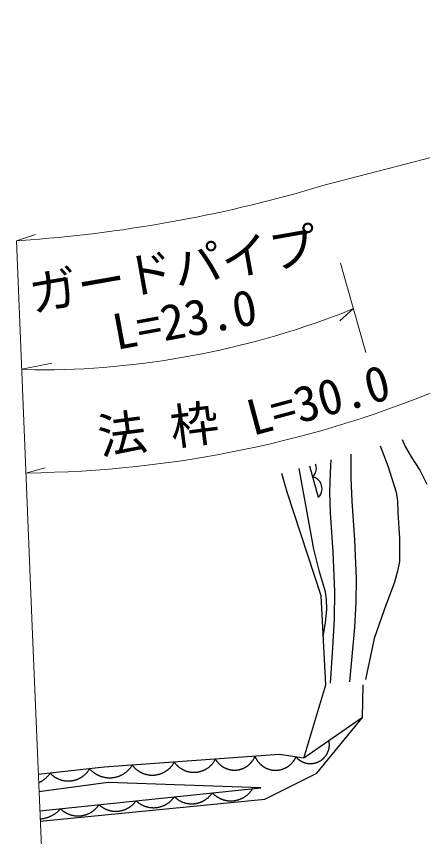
# Model space of a CAD drawing. Units: millimetres, scale not verified. Extents: x 40000 to 680000, y 20000 to 380000.
# Drawn here: x 68754 to 89614, y 298650 to 340761 of the extents above; entities that cross this region are included whole.
import ezdxf
from ezdxf.enums import TextEntityAlignment as Align

# ---------------------------------------------------------------- set-up
doc = ezdxf.new("R2010")
doc.units = ezdxf.units.MM
doc.header["$LTSCALE"] = 1000
doc.linetypes.add('CHAIN', pattern=[18.5, 12, -1.5, 3.5, -1.5])
for name, color, linetype, lineweight in [('M-BGD', 7, 'Continuous', 25), ('M-BMK', 2, 'CHAIN', 13), ('M-STR-HTXT', 7, 'Continuous', 13)]:
    doc.layers.add(name, color=color, linetype=linetype, lineweight=lineweight)
doc.styles.add('ＭＳ ゴシック', font='')
doc.styles.get('ＭＳ ゴシック').set_extended_font_data('MS Gothic')

msp = doc.modelspace()

# ---------------------------------------------------------------- linework, layer by layer
at = {"layer": 'M-BGD'}
for p, q in [((88566, 319033), (88727, 318685)), ((87436, 318714), (87821, 317680)), ((88727, 318685), (89035, 318153)), ((84902, 317999), (84862, 317328)), ((85930, 318254), (85929, 317059)), ((85932, 318290), (85930, 318254)), ((89035, 318153), (89467, 317456)), ((84022, 313415), (83282, 317542)), ((83803, 317689), (84248, 316070)), ((84150, 317672), (84121, 317778)), ((84135, 317395), (84164, 317539)), ((84164, 317539), (84150, 317672)), ((87821, 317680), (88255, 316334)), ((82665, 316328), (82383, 317288)), ((83960, 317118), (84049, 317211)), ((84083, 317084), (83960, 317118)), ((84049, 317211), (84095, 317292)), ((84095, 317292), (84135, 317395)), ((84862, 317328), (84838, 316329)), ((89467, 317456), (89834, 316749)), ((84165, 317038), (84083, 317084)), ((84252, 316970), (84165, 317038)), ((84350, 316860), (84252, 316970)), ((84406, 316739), (84350, 316860)), ((84441, 316612), (84406, 316739)), ((85929, 317059), (85981, 315877)), ((84405, 311020), (82665, 316328)), ((84386, 316231), (84426, 316334)), ((84426, 316334), (84455, 316479)), ((84455, 316479), (84441, 316612)), ((84838, 316329), (84865, 315272)), ((88255, 316334), (88321, 315876)), ((84251, 316058), (84340, 316150)), ((84340, 316150), (84386, 316231)), ((85981, 315877), (86122, 313880)), ((88321, 315876), (88346, 315278)), ((84865, 315272), (85002, 313276)), ((88346, 315278), (88420, 313978)), ((86122, 313880), (86210, 311890)), ((88420, 313978), (88421, 312770)), ((84313, 312249), (84022, 313415)), ((85002, 313276), (85090, 311236)), ((88421, 312770), (88334, 312286)), ((84623, 311222), (84313, 312249)), ((88334, 312286), (88174, 311712)), ((86210, 311890), (86193, 310692)), ((88174, 311712), (87637, 310291)), ((84686, 310822), (84623, 311222)), ((85090, 311236), (85069, 309837)), ((84644, 306434), (84405, 311020)), ((84699, 310328), (84686, 310822)), ((86193, 310692), (86122, 309394)), ((84632, 309626), (84699, 310328)), ((87637, 310291), (87134, 308817)), ((84514, 308918), (84632, 309626)), ((85069, 309837), (84993, 308338)), ((86122, 309394), (85862, 306603)), ((87134, 308817), (86686, 306716)), ((84993, 308338), (84863, 306525)), ((83510, 302682), (84644, 306434)), ((86533, 304757), (86568, 306445)), ((86533, 304757), (83510, 302682)), ((84188, 301914), (86533, 304757)), ((82270, 302868), (73261, 302213)), ((83510, 302682), (82270, 302868)), ((73261, 302213), (69872, 301833)), ((81506, 300578), (84188, 301914)), ((73460, 301428), (69909, 300952)), ((69951, 299966), (81304, 301161)), ((81304, 301161), (73460, 301428)), ((69974, 299434), (81506, 300578))]:
    msp.add_line(p, q, dxfattribs=at)
for points in [[(83106, 302743), (83117, 302730), (83129, 302717), (83141, 302704), (83153, 302692), (83165, 302680), (83177, 302668), (83190, 302656), (83202, 302644), (83215, 302633), (83228, 302622), (83242, 302611), (83255, 302600), (83269, 302590), (83283, 302580), (83297, 302570), (83311, 302560), (83326, 302551), (83340, 302542), (83355, 302533), (83370, 302524), (83385, 302516), (83400, 302508), (83416, 302500), (83431, 302493), (83447, 302485), (83462, 302478), (83478, 302472), (83494, 302465), (83510, 302459), (83526, 302453), (83543, 302448), (83559, 302442), (83575, 302437), (83592, 302432), (83609, 302428), (83625, 302424), (83642, 302420), (83659, 302417), (83676, 302413), (83693, 302410), (83710, 302408), (83727, 302405), (83744, 302403), (83761, 302402), (83778, 302400), (83795, 302399), (83813, 302398), (83830, 302398), (83847, 302397), (83864, 302398), (83881, 302398), (83899, 302399), (83916, 302400), (83933, 302401), (83950, 302402), (83967, 302404), (83984, 302407), (84001, 302409), (84018, 302412), (84035, 302415), (84052, 302418), (84069, 302422), (84086, 302426), (84102, 302430), (84119, 302435), (84135, 302440), (84152, 302445), (84168, 302450), (84184, 302456), (84200, 302462), (84216, 302468), (84232, 302475), (84248, 302482), (84264, 302489), (84279, 302496), (84295, 302504), (84310, 302512), (84325, 302520), (84340, 302529), (84355, 302537), (84370, 302546), (84384, 302556), (84398, 302565), (84413, 302575), (84427, 302585), (84440, 302595), (84454, 302606), (84467, 302617), (84481, 302628), (84494, 302639), (84507, 302650), (84519, 302662), (84532, 302674), (84544, 302686), (84556, 302698), (84568, 302711), (84579, 302723), (84591, 302736), (84602, 302749), (84613, 302763), (84623, 302776), (84634, 302790), (84644, 302804), (84654, 302818), (84663, 302832), (84673, 302847), (84682, 302861), (84691, 302876), (84700, 302891), (84708, 302906), (84716, 302921), (84724, 302936), (84731, 302952), (84739, 302967), (84746, 302983), (84753, 302999), (84759, 303015), (84765, 303031), (84771, 303047), (84777, 303063), (84782, 303080), (84787, 303096), (84792, 303113), (84796, 303129), (84800, 303146), (84804, 303163), (84808, 303180), (84811, 303196), (84814, 303213), (84817, 303230), (84819, 303247), (84821, 303265), (84823, 303282), (84824, 303299), (84826, 303316), (84827, 303333), (84827, 303350), (84827, 303368), (84827, 303385), (84827, 303402), (84826, 303419), (84825, 303436), (84824, 303454), (84823, 303471), (84821, 303488), (84818, 303505), (84816, 303522), (84813, 303539), (84810, 303556), (84807, 303573)], [(74707, 302319), (74721, 302301), (74735, 302283), (74750, 302266), (74764, 302249), (74780, 302232), (74795, 302215), (74810, 302198), (74826, 302182), (74843, 302166), (74859, 302151), (74876, 302135), (74893, 302120), (74910, 302106), (74928, 302091), (74945, 302077), (74964, 302063), (74982, 302050), (75000, 302037), (75019, 302024), (75038, 302011), (75057, 301999), (75077, 301987), (75096, 301976), (75116, 301965), (75136, 301954), (75156, 301944), (75177, 301934), (75197, 301924), (75218, 301915), (75239, 301906), (75260, 301897), (75281, 301889), (75302, 301881), (75324, 301874), (75345, 301867), (75367, 301860), (75389, 301854), (75411, 301848), (75433, 301842), (75455, 301837), (75477, 301832), (75499, 301828), (75522, 301824), (75544, 301820), (75567, 301817), (75589, 301815), (75612, 301812), (75634, 301810), (75657, 301809), (75680, 301807), (75702, 301807), (75725, 301806), (75748, 301806), (75771, 301807), (75793, 301808), (75816, 301809), (75839, 301811), (75861, 301813), (75884, 301815), (75906, 301818), (75929, 301821), (75951, 301825), (75974, 301829), (75996, 301833), (76018, 301838), (76040, 301843), (76062, 301849), (76084, 301855), (76106, 301861), (76127, 301868), (76149, 301875), (76170, 301883), (76192, 301891), (76213, 301899), (76234, 301908), (76255, 301917), (76275, 301926), (76296, 301936), (76316, 301946), (76336, 301956), (76356, 301967), (76376, 301978), (76396, 301990), (76415, 302002), (76434, 302014), (76453, 302026), (76472, 302039), (76490, 302053), (76509, 302066), (76527, 302080), (76544, 302094), (76562, 302109), (76579, 302123), (76596, 302138), (76613, 302154), (76629, 302169), (76645, 302185), (76661, 302202), (76677, 302218), (76692, 302235), (76707, 302252), (76722, 302269), (76736, 302287), (76750, 302305), (76764, 302323), (76777, 302341), (76790, 302360), (76803, 302379), (76815, 302398), (76827, 302417), (76839, 302436), (76851, 302456), (76862, 302476)], [(76862, 302474), (76875, 302456), (76888, 302439), (76901, 302422), (76915, 302404), (76929, 302388), (76943, 302371), (76958, 302355), (76973, 302339), (76988, 302323), (77004, 302307), (77019, 302292), (77036, 302277), (77052, 302262), (77068, 302248), (77085, 302234), (77102, 302220), (77120, 302207), (77137, 302193), (77155, 302181), (77173, 302168), (77191, 302156), (77209, 302144), (77228, 302132), (77247, 302121), (77266, 302110), (77285, 302100), (77305, 302089), (77324, 302080), (77344, 302070), (77364, 302061), (77384, 302052), (77404, 302043), (77424, 302035), (77445, 302028), (77466, 302020), (77486, 302013), (77507, 302007), (77528, 302000), (77549, 301994), (77571, 301989), (77592, 301984), (77613, 301979), (77635, 301974), (77656, 301970), (77678, 301967), (77700, 301964), (77722, 301961), (77743, 301958), (77765, 301956), (77787, 301954), (77809, 301953), (77831, 301952), (77853, 301952), (77875, 301951), (77897, 301952), (77919, 301952), (77940, 301953), (77962, 301955), (77984, 301956), (78006, 301959), (78028, 301961), (78050, 301964), (78071, 301967), (78093, 301971), (78114, 301975), (78136, 301980), (78157, 301985), (78179, 301990), (78200, 301995), (78221, 302001), (78242, 302008), (78263, 302015), (78284, 302022), (78304, 302029), (78325, 302037), (78345, 302045), (78365, 302054), (78385, 302063), (78405, 302072), (78425, 302081), (78444, 302091), (78464, 302102), (78483, 302112), (78502, 302123), (78521, 302135), (78539, 302146), (78558, 302158), (78576, 302170), (78594, 302183), (78612, 302196), (78629, 302209), (78646, 302223), (78663, 302237), (78680, 302251), (78697, 302265), (78713, 302280), (78729, 302295), (78744, 302310), (78760, 302326), (78775, 302342), (78790, 302358), (78805, 302374), (78819, 302391), (78833, 302408), (78847, 302425), (78860, 302442), (78873, 302460), (78886, 302478), (78898, 302496), (78910, 302514), (78922, 302532), (78934, 302551), (78945, 302570), (78956, 302589), (78966, 302608), (78976, 302628)], [(78976, 302630), (78986, 302612), (78996, 302595), (79007, 302578), (79018, 302562), (79029, 302545), (79041, 302529), (79053, 302513), (79065, 302497), (79077, 302482), (79090, 302466), (79103, 302451), (79116, 302436), (79130, 302421), (79144, 302407), (79158, 302393), (79172, 302379), (79186, 302365), (79201, 302351), (79216, 302338), (79231, 302325), (79247, 302313), (79262, 302300), (79278, 302288), (79294, 302276), (79311, 302265), (79327, 302254), (79344, 302243), (79361, 302232), (79378, 302222), (79395, 302211), (79412, 302202), (79430, 302192), (79448, 302183), (79466, 302174), (79484, 302166), (79502, 302158), (79520, 302150), (79539, 302142), (79557, 302135), (79576, 302128), (79595, 302122), (79614, 302115), (79633, 302110), (79652, 302104), (79672, 302099), (79691, 302094), (79710, 302090), (79730, 302085), (79750, 302082), (79769, 302078), (79789, 302075), (79809, 302072), (79829, 302070), (79848, 302068), (79868, 302066), (79888, 302065), (79908, 302064), (79928, 302063), (79948, 302063), (79968, 302063), (79988, 302063), (80008, 302064), (80028, 302065), (80048, 302066), (80068, 302068), (80087, 302070), (80107, 302073), (80127, 302076), (80147, 302079), (80166, 302082), (80186, 302086), (80205, 302090), (80225, 302095), (80244, 302100), (80264, 302105), (80283, 302111), (80302, 302117), (80321, 302123), (80340, 302130), (80358, 302137), (80377, 302144), (80395, 302151), (80414, 302159), (80432, 302168), (80450, 302176), (80468, 302185), (80485, 302194), (80503, 302204), (80520, 302214), (80538, 302224), (80555, 302234), (80571, 302245), (80588, 302256), (80605, 302267), (80621, 302279), (80637, 302291), (80653, 302303), (80668, 302315), (80684, 302328), (80699, 302341), (80714, 302354), (80728, 302368), (80743, 302382), (80757, 302396), (80771, 302410), (80785, 302424), (80798, 302439), (80811, 302454), (80824, 302469), (80837, 302485), (80849, 302500), (80861, 302516), (80873, 302532), (80885, 302549), (80896, 302565), (80907, 302582), (80918, 302599), (80928, 302616), (80938, 302633), (80948, 302651), (80957, 302668), (80966, 302686), (80975, 302704), (80983, 302722), (80992, 302740), (80999, 302759), (81007, 302777)], [(81007, 302774), (81015, 302756), (81022, 302738), (81031, 302719), (81039, 302701), (81048, 302683), (81057, 302665), (81066, 302648), (81076, 302630), (81086, 302613), (81096, 302596), (81107, 302579), (81118, 302562), (81129, 302546), (81141, 302529), (81152, 302513), (81164, 302497), (81177, 302481), (81189, 302466), (81202, 302451), (81215, 302436), (81229, 302421), (81243, 302406), (81257, 302392), (81271, 302378), (81285, 302364), (81300, 302350), (81315, 302337), (81330, 302324), (81345, 302311), (81361, 302299), (81377, 302286), (81393, 302275), (81409, 302263), (81425, 302251), (81442, 302240), (81459, 302230), (81476, 302219), (81493, 302209), (81510, 302199), (81528, 302189), (81546, 302180), (81563, 302171), (81582, 302163), (81600, 302154), (81618, 302146), (81636, 302138), (81655, 302131), (81674, 302124), (81693, 302117), (81712, 302111), (81731, 302105), (81750, 302099), (81769, 302094), (81788, 302089), (81808, 302084), (81827, 302080), (81847, 302076), (81867, 302072), (81886, 302069), (81906, 302066), (81926, 302063), (81946, 302061), (81966, 302059), (81986, 302058), (82006, 302057), (82026, 302056), (82046, 302055), (82065, 302055), (82085, 302055), (82105, 302056), (82125, 302057), (82145, 302058), (82165, 302060), (82185, 302062), (82205, 302064), (82225, 302067), (82245, 302070), (82264, 302073), (82284, 302077), (82304, 302081), (82323, 302085), (82343, 302090), (82362, 302095), (82381, 302100), (82400, 302106), (82419, 302112), (82438, 302119), (82457, 302125), (82476, 302132), (82494, 302140), (82513, 302148), (82531, 302156), (82549, 302164), (82567, 302173), (82585, 302182), (82603, 302191), (82620, 302201), (82638, 302211), (82655, 302221), (82672, 302231), (82688, 302242), (82705, 302253), (82721, 302265), (82738, 302277), (82754, 302289), (82769, 302301), (82785, 302313), (82800, 302326), (82815, 302339), (82830, 302353), (82845, 302366), (82859, 302380), (82873, 302394), (82887, 302409), (82901, 302423), (82914, 302438), (82927, 302453), (82940, 302469), (82953, 302484), (82965, 302500), (82977, 302516), (82989, 302532), (83000, 302549), (83012, 302565), (83022, 302582), (83033, 302599), (83043, 302616), (83053, 302633), (83063, 302651), (83072, 302669), (83081, 302686), (83090, 302704), (83098, 302723), (83106, 302741)], [(70487, 301903), (70503, 301886), (70519, 301870), (70536, 301855), (70552, 301839), (70569, 301824), (70587, 301809), (70604, 301795), (70622, 301781), (70640, 301767), (70658, 301753), (70676, 301740), (70695, 301727), (70714, 301714), (70733, 301702), (70752, 301690), (70772, 301679), (70792, 301667), (70812, 301657), (70832, 301646), (70852, 301636), (70873, 301626), (70893, 301617), (70914, 301608), (70935, 301599), (70956, 301591), (70977, 301583), (70999, 301575), (71020, 301568), (71042, 301561), (71064, 301555), (71086, 301549), (71108, 301543), (71130, 301538), (71152, 301533), (71174, 301528), (71197, 301524), (71219, 301521), (71242, 301517), (71264, 301515), (71287, 301512), (71309, 301510), (71332, 301508), (71355, 301507), (71377, 301506), (71400, 301506), (71423, 301506), (71445, 301506), (71468, 301507), (71491, 301508), (71513, 301509), (71536, 301511), (71559, 301514), (71581, 301516), (71604, 301519), (71626, 301523), (71648, 301527), (71671, 301531), (71693, 301536), (71715, 301541), (71737, 301547), (71759, 301552), (71781, 301559), (71803, 301565), (71824, 301572), (71846, 301580), (71867, 301588), (71888, 301596), (71909, 301604), (71930, 301613), (71951, 301623), (71971, 301632), (71992, 301642), (72012, 301653), (72032, 301663), (72052, 301675), (72071, 301686), (72091, 301698), (72110, 301710), (72129, 301722), (72148, 301735), (72166, 301748), (72185, 301762), (72203, 301775), (72220, 301790), (72238, 301804), (72255, 301819), (72272, 301834), (72289, 301849), (72306, 301865), (72322, 301881), (72338, 301897), (72353, 301913), (72369, 301930), (72384, 301947), (72399, 301964), (72413, 301982), (72427, 302000), (72441, 302018), (72454, 302036), (72468, 302054), (72480, 302073), (72493, 302092), (72505, 302111), (72517, 302131)], [(72517, 302131), (72533, 302113), (72550, 302095), (72567, 302077), (72584, 302060), (72601, 302043), (72619, 302027), (72637, 302011), (72656, 301995), (72674, 301979), (72693, 301964), (72712, 301949), (72732, 301935), (72752, 301921), (72772, 301907), (72792, 301893), (72812, 301880), (72833, 301867), (72854, 301855), (72875, 301843), (72896, 301831), (72918, 301820), (72940, 301809), (72962, 301799), (72984, 301789), (73006, 301779), (73028, 301770), (73051, 301761), (73074, 301752), (73097, 301744), (73120, 301737), (73143, 301729), (73166, 301722), (73190, 301716), (73213, 301710), (73237, 301704), (73261, 301699), (73284, 301694), (73308, 301690), (73332, 301686), (73356, 301683), (73380, 301680), (73405, 301677), (73429, 301675), (73453, 301673), (73477, 301672), (73502, 301671), (73526, 301670), (73550, 301670), (73574, 301670), (73599, 301671), (73623, 301672), (73647, 301674), (73671, 301676), (73696, 301679), (73720, 301682), (73744, 301685), (73768, 301689), (73792, 301693), (73816, 301698), (73839, 301703), (73863, 301708), (73887, 301714), (73910, 301720), (73933, 301727), (73957, 301734), (73980, 301742), (74003, 301750), (74025, 301758), (74048, 301767), (74071, 301776), (74093, 301786), (74115, 301796), (74137, 301806), (74159, 301817), (74180, 301828), (74202, 301839), (74223, 301851), (74244, 301864), (74265, 301876), (74285, 301889), (74306, 301903), (74326, 301916), (74345, 301930), (74365, 301945), (74384, 301960), (74403, 301975), (74422, 301990), (74441, 302006), (74459, 302022), (74477, 302038), (74494, 302055), (74512, 302072), (74529, 302089), (74545, 302107), (74562, 302125), (74578, 302143), (74593, 302162), (74609, 302180), (74624, 302200), (74639, 302219), (74653, 302238), (74667, 302258), (74681, 302278), (74694, 302299), (74707, 302319)], [(69890, 301407), (69915, 301419), (69940, 301432), (69965, 301445), (69989, 301458), (70014, 301472), (70038, 301486), (70062, 301501), (70085, 301516), (70108, 301532), (70131, 301548), (70154, 301564), (70176, 301581), (70198, 301598), (70220, 301616), (70241, 301634), (70263, 301652), (70283, 301671), (70304, 301690), (70324, 301710), (70343, 301729), (70363, 301750), (70382, 301770), (70400, 301791), (70419, 301812), (70436, 301834), (70454, 301856), (70471, 301878), (70488, 301900)], [(78817, 300898), (78833, 300881), (78850, 300865), (78866, 300849), (78883, 300833), (78900, 300817), (78917, 300802), (78935, 300787), (78953, 300772), (78971, 300758), (78990, 300744), (79008, 300730), (79027, 300717), (79047, 300704), (79066, 300691), (79086, 300679), (79105, 300667), (79125, 300655), (79146, 300644), (79166, 300633), (79187, 300622), (79208, 300612), (79229, 300603), (79250, 300593), (79271, 300584), (79293, 300575), (79314, 300567), (79336, 300559), (79358, 300552), (79380, 300545), (79402, 300538), (79424, 300531), (79447, 300525), (79469, 300520), (79492, 300515), (79515, 300510), (79537, 300506), (79560, 300502), (79583, 300498), (79606, 300495), (79629, 300492), (79652, 300490), (79675, 300488), (79698, 300487), (79722, 300486), (79745, 300485), (79768, 300485), (79791, 300485), (79814, 300486), (79837, 300487), (79860, 300488), (79884, 300490), (79907, 300492), (79930, 300495), (79953, 300498), (79976, 300501), (79998, 300505), (80021, 300509), (80044, 300514), (80066, 300519), (80089, 300524), (80111, 300530), (80134, 300537), (80156, 300543), (80178, 300550), (80200, 300558), (80222, 300566), (80243, 300574), (80265, 300582), (80286, 300591), (80308, 300601), (80329, 300610), (80349, 300621), (80370, 300631), (80391, 300642), (80411, 300653), (80431, 300665), (80451, 300677), (80470, 300689), (80490, 300701), (80509, 300714), (80528, 300728), (80547, 300741), (80565, 300755), (80584, 300770), (80602, 300784), (80619, 300799), (80637, 300814), (80654, 300830), (80671, 300846), (80687, 300862), (80704, 300878), (80720, 300895), (80736, 300912), (80751, 300929), (80766, 300947), (80781, 300965), (80795, 300983), (80810, 301001), (80823, 301020), (80837, 301039), (80850, 301058), (80863, 301077), (80875, 301096), (80888, 301116)], [(74898, 300486), (74915, 300470), (74932, 300455), (74950, 300439), (74968, 300425), (74987, 300410), (75005, 300396), (75024, 300382), (75043, 300369), (75063, 300356), (75082, 300343), (75102, 300330), (75122, 300318), (75142, 300307), (75163, 300295), (75183, 300284), (75204, 300274), (75225, 300263), (75246, 300253), (75268, 300244), (75289, 300235), (75311, 300226), (75333, 300218), (75354, 300210), (75377, 300202), (75399, 300195), (75421, 300188), (75444, 300182), (75466, 300176), (75489, 300170), (75512, 300165), (75535, 300160), (75558, 300156), (75581, 300152), (75604, 300148), (75627, 300145), (75650, 300142), (75673, 300140), (75697, 300138), (75720, 300137), (75743, 300136), (75767, 300135), (75790, 300135), (75813, 300135), (75837, 300135), (75860, 300136), (75883, 300138), (75907, 300140), (75930, 300142), (75953, 300145), (75976, 300148), (75999, 300151), (76023, 300155), (76046, 300159), (76068, 300164), (76091, 300169), (76114, 300175), (76137, 300181), (76159, 300187), (76181, 300194), (76204, 300201), (76226, 300208), (76248, 300216), (76270, 300224), (76291, 300233), (76313, 300242), (76334, 300252), (76356, 300261), (76377, 300272), (76397, 300282), (76418, 300293), (76438, 300304), (76459, 300316), (76479, 300328), (76499, 300340), (76518, 300353), (76538, 300366), (76557, 300380), (76576, 300393), (76594, 300407), (76613, 300422), (76631, 300437), (76649, 300452), (76666, 300467), (76684, 300483), (76701, 300499), (76717, 300515), (76734, 300532), (76750, 300548), (76766, 300566), (76782, 300583), (76797, 300601), (76812, 300619), (76826, 300637), (76841, 300655), (76855, 300674), (76868, 300693)], [(76868, 300693), (76885, 300678), (76901, 300662), (76918, 300647), (76935, 300633), (76953, 300618), (76970, 300604), (76988, 300590), (77006, 300577), (77025, 300564), (77043, 300551), (77062, 300539), (77081, 300527), (77100, 300515), (77120, 300503), (77139, 300492), (77159, 300481), (77179, 300471), (77200, 300461), (77220, 300451), (77240, 300442), (77261, 300433), (77282, 300424), (77303, 300416), (77324, 300408), (77346, 300401), (77367, 300394), (77389, 300387), (77410, 300381), (77432, 300375), (77454, 300369), (77476, 300364), (77498, 300359), (77520, 300355), (77542, 300351), (77564, 300347), (77587, 300344), (77609, 300341), (77632, 300339), (77654, 300337), (77677, 300335), (77699, 300334), (77722, 300333), (77744, 300333), (77767, 300333), (77789, 300333), (77812, 300334), (77835, 300335), (77857, 300337), (77880, 300339), (77902, 300341), (77924, 300344), (77947, 300347), (77969, 300350), (77991, 300354), (78013, 300359), (78035, 300363), (78057, 300369), (78079, 300374), (78101, 300380), (78123, 300386), (78144, 300393), (78166, 300400), (78187, 300407), (78208, 300415), (78229, 300423), (78250, 300432), (78271, 300441), (78292, 300450), (78312, 300460), (78332, 300470), (78352, 300480), (78372, 300491), (78392, 300502), (78411, 300513), (78431, 300525), (78450, 300537), (78468, 300549), (78487, 300562), (78506, 300575), (78524, 300589), (78542, 300602), (78559, 300616), (78577, 300631), (78594, 300645), (78611, 300660), (78627, 300676), (78644, 300691), (78660, 300707), (78676, 300723), (78691, 300739), (78706, 300756), (78721, 300773), (78736, 300790), (78750, 300808), (78764, 300825), (78778, 300843), (78791, 300861), (78805, 300880), (78817, 300898)], [(71019, 300077), (71035, 300061), (71052, 300046), (71069, 300030), (71087, 300016), (71104, 300001), (71122, 299987), (71141, 299973), (71159, 299959), (71178, 299946), (71197, 299933), (71216, 299920), (71235, 299908), (71255, 299896), (71274, 299884), (71294, 299873), (71315, 299862), (71335, 299851), (71355, 299841), (71376, 299831), (71397, 299822), (71418, 299813), (71439, 299804), (71461, 299795), (71482, 299787), (71504, 299780), (71526, 299773), (71548, 299766), (71570, 299759), (71592, 299753), (71614, 299748), (71636, 299742), (71659, 299738), (71681, 299733), (71704, 299729), (71727, 299725), (71749, 299722), (71772, 299719), (71795, 299717), (71818, 299715), (71841, 299713), (71864, 299712), (71886, 299711), (71909, 299711), (71932, 299711), (71955, 299711), (71978, 299712), (72001, 299713), (72024, 299715), (72047, 299717), (72070, 299719), (72092, 299722), (72115, 299725), (72138, 299729), (72160, 299733), (72183, 299737), (72205, 299742), (72228, 299747), (72250, 299753), (72272, 299759), (72294, 299765), (72316, 299772), (72338, 299779), (72360, 299786), (72381, 299794), (72403, 299803), (72424, 299811), (72445, 299820), (72466, 299830), (72487, 299840), (72507, 299850), (72528, 299860), (72548, 299871), (72568, 299882), (72588, 299894), (72607, 299906), (72627, 299918), (72646, 299931), (72665, 299944), (72683, 299957), (72702, 299971), (72720, 299985), (72738, 299999), (72756, 300013), (72773, 300028), (72790, 300044), (72807, 300059), (72824, 300075), (72840, 300091), (72856, 300107), (72872, 300124), (72888, 300141), (72903, 300158), (72918, 300176), (72932, 300193), (72947, 300211), (72961, 300230), (72974, 300248), (72987, 300267), (73000, 300286)], [(73000, 300288), (73017, 300273), (73034, 300258), (73051, 300243), (73068, 300229), (73086, 300215), (73104, 300201), (73122, 300188), (73140, 300175), (73159, 300162), (73178, 300150), (73197, 300138), (73216, 300126), (73236, 300115), (73255, 300104), (73275, 300094), (73295, 300083), (73315, 300073), (73336, 300064), (73356, 300055), (73377, 300046), (73398, 300038), (73419, 300029), (73440, 300022), (73461, 300014), (73483, 300008), (73504, 300001), (73526, 299995), (73548, 299989), (73570, 299984), (73592, 299979), (73614, 299974), (73636, 299970), (73658, 299966), (73680, 299963), (73702, 299960), (73725, 299957), (73747, 299955), (73770, 299953), (73792, 299951), (73815, 299950), (73837, 299950), (73860, 299949), (73882, 299950), (73905, 299950), (73927, 299951), (73950, 299953), (73972, 299954), (73994, 299956), (74017, 299959), (74039, 299962), (74061, 299965), (74084, 299969), (74106, 299973), (74128, 299978), (74150, 299983), (74172, 299988), (74193, 299994), (74215, 300000), (74237, 300006), (74258, 300013), (74279, 300020), (74300, 300028), (74322, 300036), (74342, 300044), (74363, 300053), (74384, 300062), (74404, 300072), (74424, 300081), (74444, 300092), (74464, 300102), (74484, 300113), (74504, 300124), (74523, 300136), (74542, 300148), (74561, 300160), (74579, 300173), (74598, 300185), (74616, 300199), (74634, 300212), (74652, 300226), (74669, 300240), (74686, 300255), (74703, 300270), (74720, 300285), (74736, 300300), (74753, 300316), (74768, 300332), (74784, 300348), (74799, 300365), (74814, 300381), (74829, 300399), (74843, 300416), (74857, 300433), (74871, 300451), (74885, 300469), (74898, 300488)], [(69968, 299560), (69995, 299562), (70023, 299565), (70050, 299568), (70077, 299571), (70104, 299575), (70131, 299580), (70158, 299585), (70185, 299590), (70211, 299596), (70238, 299602), (70264, 299609), (70291, 299616), (70317, 299624), (70343, 299632), (70369, 299641), (70394, 299650), (70420, 299660), (70445, 299670), (70471, 299681), (70496, 299692), (70520, 299703), (70545, 299715), (70569, 299727), (70594, 299740), (70618, 299753), (70641, 299767), (70665, 299781), (70688, 299795), (70711, 299810), (70733, 299826), (70756, 299841), (70778, 299857), (70800, 299874), (70821, 299891), (70842, 299908), (70863, 299925), (70884, 299943), (70904, 299962), (70924, 299980), (70944, 300000), (70963, 300019), (70982, 300039), (71000, 300059), (71019, 300079)]]:
    msp.add_lwpolyline(points, dxfattribs=at)
at = {"layer": 'M-BMK'}
msp.add_line((69587, 309021), (71299, 268167), dxfattribs=at)
at = {"layer": 'M-STR-HTXT'}
for p, q in [((128081, 343423), (84493, 332075)), ((68754, 329242), (69733, 329565)), ((68754, 329242), (69471, 329295)), ((69587, 309021), (68757, 329242)), ((86706, 323508), (85405, 328093)), ((69247, 317312), (70239, 317591)), ((69247, 317312), (70012, 317334))]:
    msp.add_line(p, q, dxfattribs=at)
for points in [[(85464, 325515), (86067, 325762), (85360, 325126)], [(69706, 322608), (69028, 322643), (70567, 322952)]]:
    msp.add_lwpolyline(points, dxfattribs=at)
for centre, radius, start, end in [((64271, 399370), 70268, 274.24375, 286.7257), ((69836, 366062), 43454, 269.829, 291.0783), ((68770, 374559), 57238, 271.2432, 293.6682)]:
    msp.add_arc(centre, radius, start, end, dxfattribs=at)

# ---------------------------------------------------------------- texts
at = {"layer": 'M-STR-HTXT', "style": 'ＭＳ ゴシック'}
for s, rotation, p in [('ガードパイプ', 10.033, (69672, 325035)), ('\u3000L=23.0', 10.425, (71521, 322641)), ('\u3000L=30.0', 15.023, (78607, 318041)), ('法 枠\u3000', 7.306, (73124, 317714))]:
    msp.add_text(s, height=1833, rotation=rotation, dxfattribs=at).set_placement(p, align=Align.BOTTOM_LEFT)

doc.saveas('drawing.dxf')
